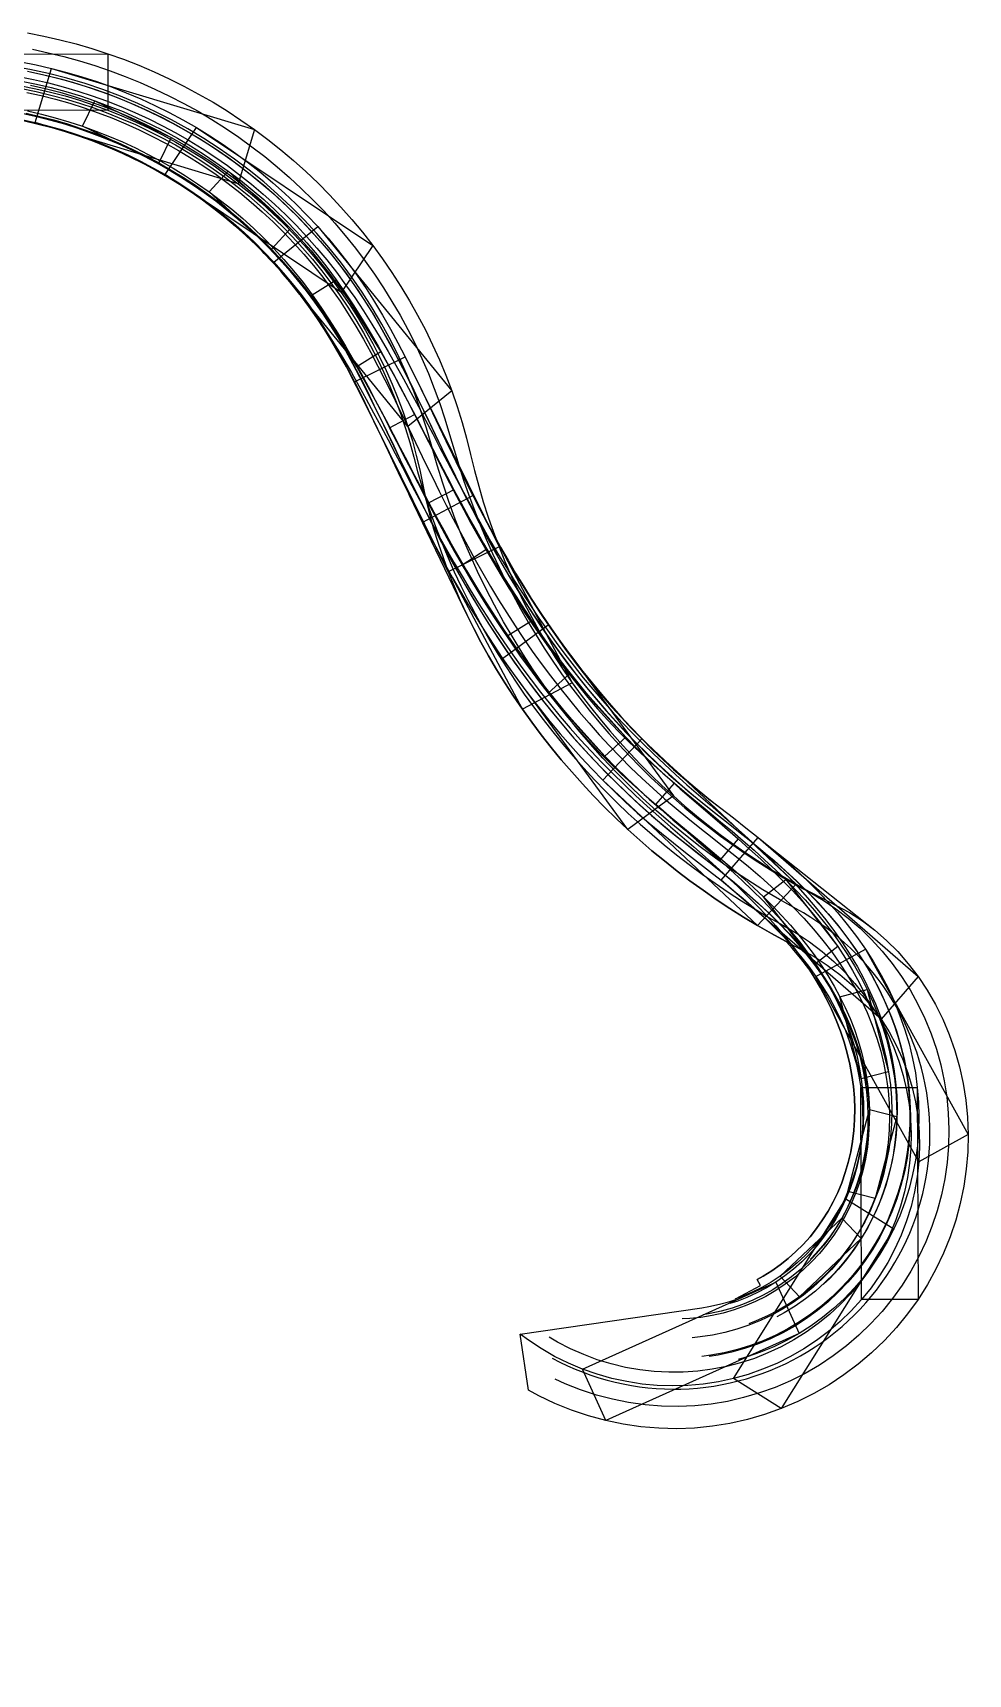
# Model space of a CAD drawing. Extents: x -16 to 1510, y -28 to 1191.
# Drawn here: x 1377.7 to 1510.1, y 263.9 to 496.2 of the extents above; entities that cross this region are included whole.
import ezdxf

# ---------------------------------------------------------------- set-up
doc = ezdxf.new("R2010")
doc.units = 0
doc.header["$MEASUREMENT"] = 0
for name, color, linetype in [('C-TURN-ENVL', 4, 'Continuous'), ('C-TURN-TRCK-BODY', 1, 'Continuous'), ('C-TURN-TRCK-CRNR', 6, 'Continuous'), ('C-TURN-TRCK-FRNT-LEFT', 1, 'Continuous'), ('C-TURN-TRCK-FRNT-RGHT', 1, 'Continuous'), ('C-TURN-TRCK-HTCH', 3, 'Continuous'), ('C-TURN-TRCK-REAR-LEFT', 2, 'Continuous'), ('C-TURN-TRCK-REAR-RGHT', 2, 'Continuous'), ('C-TURN-TRL1-BODY', 1, 'Continuous'), ('C-TURN-TRL1-CRNR', 6, 'Continuous'), ('C-TURN-TRL1-FRNT-LEFT', 1, 'Continuous'), ('C-TURN-TRL1-FRNT-RGHT', 1, 'Continuous'), ('C-TURN-TRL1-REAR-LEFT', 2, 'Continuous'), ('C-TURN-TRL1-REAR-RGHT', 2, 'Continuous'), ('CENTERLINE', 2, 'Continuous')]:
    doc.layers.add(name, color=color, linetype=linetype)

msp = doc.modelspace()

# ---------------------------------------------------------------- linework, layer by layer
at = {"layer": 'C-TURN-ENVL'}
msp.add_lwpolyline([(1376.98, 496.17), (1379.29, 495.72), (1381.57, 495.19), (1383.85, 494.61), (1386.1, 493.95), (1388.33, 493.22), (1390.54, 492.43), (1392.73, 491.58), (1394.89, 490.66), (1397.02, 489.67), (1399.12, 488.62), (1401.19, 487.51), (1403.23, 486.34), (1405.23, 485.11), (1407.19, 483.82), (1409.12, 482.47), (1411, 481.06), (1412.84, 479.6), (1414.63, 478.09), (1416.38, 476.52), (1418.09, 474.9), (1419.74, 473.23), (1421.34, 471.51), (1422.89, 469.75), (1424.39, 467.94), (1425.84, 466.08), (1427.22, 464.19), (1428.55, 462.25), (1429.83, 460.27), (1431.04, 458.26), (1432.19, 456.21), (1433.28, 454.13), (1434.31, 452.02), (1435.28, 449.87), (1436.18, 447.7), (1437.01, 445.51), (1437.78, 443.29), (1438.49, 441.04), (1439.12, 438.78), (1439.69, 436.5), (1440.24, 434.23), (1440.84, 431.99), (1441.48, 429.79), (1442.18, 427.63), (1442.92, 425.5), (1443.27, 424.58), (1443.93, 423.39), (1444.98, 421.54), (1446.06, 419.7), (1447.16, 417.89), (1448.28, 416.1), (1449.43, 414.33), (1450.6, 412.57), (1451.8, 410.85), (1453.03, 409.14), (1454.28, 407.46), (1455.56, 405.8), (1456.87, 404.17), (1458.21, 402.56), (1459.57, 400.98), (1460.97, 399.42), (1462.38, 397.89), (1463.83, 396.4), (1465.31, 394.93), (1466.81, 393.49), (1468.34, 392.08), (1469.89, 390.7), (1471.47, 389.35), (1473.1, 388.01), (1474.3, 387.05), (1475.11, 386.42), (1476.87, 385.05), (1478.63, 383.67), (1480.38, 382.28), (1481.87, 381.06), (1496.9, 369.17), (1498.56, 367.71), (1500.15, 366.13), (1501.63, 364.42), (1503.02, 362.6), (1504.3, 360.68), (1505.47, 358.66), (1506.51, 356.56), (1507.43, 354.38), (1508.23, 352.14), (1508.88, 349.84), (1509.4, 347.49), (1509.78, 345.1), (1510.01, 342.68), (1510.1, 340.25), (1510.05, 337.8), (1509.84, 335.35), (1509.49, 332.92), (1508.99, 330.5), (1508.34, 328.11), (1507.55, 325.76), (1506.62, 323.45), (1505.55, 321.21), (1504.34, 319.02), (1503.01, 316.91), (1501.54, 314.88), (1499.96, 312.94), (1498.26, 311.1), (1496.44, 309.36), (1494.53, 307.74), (1492.52, 306.23), (1490.42, 304.84), (1488.24, 303.58), (1485.98, 302.45), (1483.66, 301.47), (1481.28, 300.62), (1478.86, 299.92), (1476.39, 299.37), (1473.9, 298.96), (1471.38, 298.71), (1468.85, 298.61), (1466.32, 298.67), (1463.8, 298.88), (1461.29, 299.24), (1458.81, 299.75), (1456.37, 300.41), (1453.97, 301.22), (1451.62, 302.17), (1449.33, 303.27), (1447.86, 304.06), (1446.71, 311.98), (1472.43, 315.73), (1473.42, 315.9), (1474.91, 316.22), (1476.38, 316.63), (1477.21, 316.92), (1477.17, 316.99), (1480.71, 318.86), (1480.24, 319.74), (1481.08, 320.2), (1482.31, 320.96), (1483.5, 321.8), (1484.64, 322.7), (1485.73, 323.67), (1486.76, 324.7), (1487.74, 325.79), (1488.65, 326.94), (1489.5, 328.15), (1490.28, 329.4), (1491, 330.7), (1491.64, 332.05), (1492.22, 333.43), (1492.71, 334.85), (1493.13, 336.3), (1493.48, 337.78), (1493.74, 339.28), (1493.93, 340.8), (1494.03, 342.34), (1494.06, 343.9), (1494.01, 345.46), (1493.88, 347.03), (1493.66, 348.61), (1493.37, 350.19), (1493, 351.76), (1492.56, 353.33), (1492.03, 354.89), (1491.43, 356.44), (1490.76, 357.98), (1490.01, 359.51), (1489.2, 361.03), (1488.31, 362.53), (1487.69, 363.49), (1487.55, 363.69), (1486.41, 365.17), (1485.2, 366.63), (1484.39, 367.54), (1484.27, 367.6), (1482.26, 368.7), (1480.27, 369.85), (1478.31, 371.03), (1476.37, 372.25), (1474.46, 373.52), (1472.58, 374.82), (1470.73, 376.16), (1468.9, 377.54), (1467.11, 378.96), (1465.35, 380.42), (1463.62, 381.91), (1461.93, 383.43), (1460.27, 384.99), (1458.64, 386.59), (1457.05, 388.21), (1455.5, 389.87), (1453.99, 391.56), (1452.51, 393.28), (1451.08, 395.03), (1449.68, 396.8), (1448.33, 398.6), (1447.02, 400.43), (1445.75, 402.28), (1444.53, 404.16), (1443.36, 406.06), (1442.23, 407.98), (1441.15, 409.92), (1440.12, 411.88), (1439.15, 413.85), (1431.04, 430.71), (1430.94, 430.91), (1429.97, 432.91), (1429.01, 434.91), (1428.05, 436.91), (1427.1, 438.9), (1426.82, 439.48), (1425.98, 441.23), (1425.02, 443.18), (1424.06, 445.11), (1423.08, 447.01), (1422.1, 448.88), (1421.09, 450.7), (1420.06, 452.47), (1419.01, 454.17), (1417.93, 455.83), (1416.79, 457.46), (1415.63, 459.02), (1415.53, 459.15), (1414.45, 460.51), (1414.11, 460.92), (1413.18, 462.03), (1412.83, 462.43), (1411.86, 463.51), (1411.52, 463.87), (1410.49, 464.96), (1410.18, 465.28), (1409.08, 466.37), (1408.79, 466.64), (1407.63, 467.73), (1407.37, 467.96), (1406.14, 469.05), (1405.91, 469.24), (1404.6, 470.33), (1404.42, 470.47), (1403.03, 471.56), (1402.9, 471.66), (1401.42, 472.74), (1401.35, 472.79), (1399.78, 473.88), (1399.77, 473.88), (1398.11, 474.96), (1396.42, 475.99), (1394.69, 476.96), (1392.94, 477.89), (1391.16, 478.76), (1389.35, 479.58), (1387.53, 480.34), (1385.67, 481.05), (1383.8, 481.71), (1381.91, 482.31), (1380.01, 482.85), (1378.08, 483.34), (1376.15, 483.77)], dxfattribs=at)
at = {"layer": 'C-TURN-TRCK-BODY'}
for points in [[(1388.33, 493.22), (1388.35, 485.22), (1358.35, 485.15), (1358.33, 493.15)], [(1409.12, 482.47), (1406.81, 474.81), (1378.08, 483.46), (1380.39, 491.12)], [(1425.84, 466.08), (1421.39, 459.43), (1396.45, 476.1), (1400.9, 482.76)], [(1437.01, 445.51), (1430.81, 440.45), (1411.85, 463.7), (1418.05, 468.76)], [(1443.71, 423.41), (1436.53, 419.87), (1423.25, 446.77), (1430.42, 450.31)], [(1454.08, 404.19), (1447.02, 400.43), (1432.93, 426.92), (1440, 430.68)], [(1468.38, 388.16), (1461.93, 383.43), (1444.21, 407.64), (1450.67, 412.37)], [(1485.75, 375.67), (1480.27, 369.85), (1458.41, 390.4), (1463.9, 396.23)], [(1503.02, 362.6), (1497.77, 356.56), (1475.13, 376.24), (1480.38, 382.28)], [(1510.1, 340.25), (1503.11, 336.37), (1488.56, 362.6), (1495.55, 366.48)], [(1503.01, 316.91), (1495.01, 316.88), (1494.9, 346.88), (1502.9, 346.91)], [(1483.66, 301.47), (1476.88, 305.71), (1492.8, 331.14), (1499.58, 326.89)], [(1458.81, 299.75), (1455.53, 307.04), (1482.88, 319.36), (1486.17, 312.07)]]:
    msp.add_lwpolyline(points, close=True, dxfattribs=at)
at = {"layer": 'C-TURN-TRCK-CRNR', "flags": 128}
for points in [[(1376.98, 496.17), (1379.29, 495.72), (1381.57, 495.19), (1383.85, 494.61), (1386.1, 493.95), (1388.33, 493.22), (1390.54, 492.43), (1392.73, 491.58), (1394.89, 490.66), (1397.02, 489.67), (1399.12, 488.62), (1401.19, 487.51), (1403.23, 486.34), (1405.23, 485.11), (1407.19, 483.82), (1409.12, 482.47), (1411, 481.06), (1412.84, 479.6), (1414.63, 478.09), (1416.38, 476.52), (1418.09, 474.9), (1419.74, 473.23), (1421.34, 471.51), (1422.89, 469.75), (1424.39, 467.94), (1425.84, 466.08), (1427.22, 464.19), (1428.55, 462.25), (1429.83, 460.27), (1431.04, 458.26), (1432.19, 456.21), (1433.28, 454.13), (1434.31, 452.02), (1435.28, 449.87), (1436.18, 447.7), (1437.01, 445.51), (1437.78, 443.29), (1438.49, 441.04), (1439.12, 438.78), (1439.69, 436.5), (1440.24, 434.23), (1440.84, 431.99), (1441.48, 429.79), (1442.18, 427.63), (1442.92, 425.5), (1443.71, 423.41), (1444.54, 421.35), (1445.43, 419.32), (1446.36, 417.32), (1447.33, 415.35), (1448.35, 413.41), (1449.41, 411.5), (1450.52, 409.63), (1451.67, 407.78), (1452.85, 405.97), (1454.08, 404.19), (1455.35, 402.44), (1456.66, 400.72), (1458, 399.03), (1459.38, 397.38), (1460.8, 395.76), (1462.25, 394.17), (1463.73, 392.61), (1465.25, 391.09), (1466.8, 389.61), (1468.38, 388.16), (1470, 386.74), (1471.64, 385.36), (1473.31, 384.02), (1475.01, 382.71), (1476.74, 381.45), (1478.49, 380.21), (1480.27, 379.02), (1482.07, 377.87), (1483.9, 376.75), (1485.75, 375.67), (1487.62, 374.64), (1489.52, 373.64), (1491.43, 372.68), (1493.32, 371.66), (1495.15, 370.49), (1496.9, 369.17), (1498.56, 367.71), (1500.15, 366.13), (1501.63, 364.42), (1503.02, 362.6), (1504.3, 360.68), (1505.47, 358.66), (1506.51, 356.56), (1507.43, 354.38), (1508.23, 352.14), (1508.88, 349.84), (1509.4, 347.49), (1509.78, 345.1), (1510.01, 342.68), (1510.1, 340.25), (1510.05, 337.8), (1509.84, 335.35), (1509.49, 332.92), (1508.99, 330.5), (1508.34, 328.11), (1507.55, 325.76), (1506.62, 323.45), (1505.55, 321.21), (1504.34, 319.02), (1503.01, 316.91), (1501.54, 314.88), (1499.96, 312.94), (1498.26, 311.1), (1496.44, 309.36), (1494.53, 307.74), (1492.52, 306.23), (1490.42, 304.84), (1488.24, 303.58), (1485.98, 302.45), (1483.66, 301.47), (1481.28, 300.62), (1478.86, 299.92), (1476.39, 299.37), (1473.9, 298.96), (1471.38, 298.71), (1468.85, 298.61), (1466.32, 298.67), (1463.8, 298.88), (1461.29, 299.24), (1458.81, 299.75), (1456.37, 300.41), (1453.97, 301.22), (1451.62, 302.17), (1449.33, 303.27), (1447.86, 304.06)], [(1376.04, 492.05), (1378.22, 491.62), (1380.39, 491.12), (1382.54, 490.56), (1384.68, 489.94), (1386.79, 489.26), (1388.88, 488.51), (1390.95, 487.7), (1393, 486.83), (1395.02, 485.9), (1397.01, 484.91), (1398.97, 483.86), (1400.9, 482.76), (1402.79, 481.59), (1404.65, 480.37), (1406.47, 479.1), (1408.25, 477.77), (1410, 476.39), (1411.7, 474.96), (1413.35, 473.48), (1414.97, 471.95), (1416.53, 470.38), (1418.05, 468.76), (1419.52, 467.09), (1420.94, 465.38), (1422.31, 463.63), (1423.63, 461.84), (1424.89, 460), (1426.09, 458.11), (1427.24, 456.19), (1428.34, 454.25), (1429.4, 452.28), (1430.42, 450.31), (1431.42, 448.32), (1432.4, 446.34), (1433.36, 444.35), (1434.31, 442.37), (1435.25, 440.4), (1436.19, 438.43), (1437.13, 436.48), (1438.08, 434.53), (1439.03, 432.6), (1440, 430.68), (1440.97, 428.77), (1441.97, 426.88), (1442.98, 425), (1444.01, 423.14), (1445.06, 421.3), (1446.13, 419.47), (1447.23, 417.67), (1448.35, 415.88), (1449.49, 414.11), (1450.67, 412.37), (1451.87, 410.64), (1453.09, 408.94), (1454.34, 407.26), (1455.62, 405.61), (1456.93, 403.98), (1458.27, 402.38), (1459.63, 400.8), (1461.03, 399.25), (1462.45, 397.72), (1463.9, 396.23), (1465.37, 394.76), (1466.87, 393.32), (1468.4, 391.91), (1469.99, 390.53), (1471.65, 389.15), (1473.37, 387.78), (1475.11, 386.42), (1476.87, 385.05), (1478.63, 383.67), (1480.38, 382.28), (1482.11, 380.86), (1483.81, 379.42), (1485.47, 377.94), (1487.09, 376.43), (1488.66, 374.88), (1490.17, 373.29), (1491.62, 371.65), (1493, 369.97), (1494.32, 368.25), (1495.55, 366.48), (1496.71, 364.67), (1497.78, 362.82), (1498.77, 360.94), (1499.66, 359.01), (1500.45, 357.05), (1501.15, 355.07), (1501.75, 353.06), (1502.24, 351.02), (1502.63, 348.97), (1502.9, 346.91), (1503.07, 344.84), (1503.13, 342.78), (1503.08, 340.71), (1502.91, 338.66), (1502.63, 336.62), (1502.24, 334.61), (1501.74, 332.62), (1501.13, 330.67), (1500.41, 328.76), (1499.58, 326.89), (1498.65, 325.08), (1497.62, 323.33), (1496.49, 321.64), (1495.27, 320.02), (1493.95, 318.48), (1492.55, 317.01), (1491.06, 315.64), (1489.5, 314.35), (1487.87, 313.16), (1486.17, 312.07), (1484.41, 311.08), (1482.59, 310.2), (1480.73, 309.43), (1478.82, 308.77), (1477.55, 308.39)], [(1376.08, 488.68), (1378.17, 488.26), (1380.24, 487.77), (1382.29, 487.23), (1384.33, 486.62), (1386.35, 485.95), (1388.35, 485.22), (1390.33, 484.44), (1392.28, 483.59), (1394.2, 482.69), (1396.1, 481.72), (1397.97, 480.71), (1399.81, 479.63), (1401.61, 478.51), (1403.38, 477.33), (1405.11, 476.09), (1406.81, 474.81), (1408.47, 473.48), (1410.08, 472.09), (1411.66, 470.66), (1413.19, 469.19), (1414.67, 467.66), (1416.11, 466.1), (1417.51, 464.49), (1418.85, 462.84), (1420.15, 461.16), (1421.39, 459.43), (1422.58, 457.67), (1423.72, 455.87), (1424.81, 454.04), (1425.84, 452.18), (1426.81, 450.29), (1427.73, 448.37), (1428.59, 446.43), (1429.39, 444.46), (1430.13, 442.46), (1430.81, 440.45), (1431.44, 438.42), (1432, 436.36), (1432.5, 434.3), (1432.94, 432.22), (1433.37, 430.13), (1433.87, 428.06), (1434.44, 425.99), (1435.08, 423.94), (1435.78, 421.9), (1436.53, 419.87), (1437.35, 417.85), (1438.22, 415.84), (1439.15, 413.85), (1440.12, 411.88), (1441.15, 409.92), (1442.23, 407.98), (1443.36, 406.06), (1444.53, 404.16), (1445.75, 402.28), (1447.02, 400.43), (1448.33, 398.6), (1449.68, 396.8), (1451.08, 395.03), (1452.51, 393.28), (1453.99, 391.56), (1455.5, 389.87), (1457.05, 388.21), (1458.64, 386.59), (1460.27, 384.99), (1461.93, 383.43), (1463.62, 381.91), (1465.35, 380.42), (1467.11, 378.96), (1468.9, 377.54), (1470.73, 376.16), (1472.58, 374.82), (1474.46, 373.52), (1476.37, 372.25), (1478.31, 371.03), (1480.27, 369.85), (1482.26, 368.7), (1484.27, 367.6), (1486.3, 366.54), (1488.29, 365.44), (1490.17, 364.23), (1491.93, 362.9), (1493.58, 361.46), (1495.1, 359.92), (1496.5, 358.28), (1497.77, 356.56), (1498.92, 354.76), (1499.93, 352.89), (1500.81, 350.95), (1501.56, 348.96), (1502.16, 346.92), (1502.63, 344.85), (1502.96, 342.75), (1503.15, 340.63), (1503.2, 338.5), (1503.11, 336.37), (1502.88, 334.24), (1502.52, 332.14), (1502.02, 330.06), (1501.38, 328.01), (1500.62, 326.01), (1499.74, 324.05), (1498.73, 322.15), (1497.6, 320.32), (1496.36, 318.56), (1495.01, 316.88), (1493.55, 315.29), (1492, 313.79), (1490.36, 312.39), (1488.63, 311.09), (1486.83, 309.9), (1484.95, 308.82), (1483.01, 307.86), (1481.01, 307.02), (1478.97, 306.3), (1476.88, 305.71), (1474.76, 305.25), (1472.61, 304.92), (1470.45, 304.73), (1468.28, 304.66), (1466.11, 304.73), (1463.95, 304.93), (1461.8, 305.27), (1459.67, 305.73), (1457.58, 306.32), (1455.53, 307.04), (1453.52, 307.89), (1451.57, 308.85), (1449.68, 309.94), (1447.86, 311.13), (1446.71, 311.98)], [(1376.14, 483.89), (1378.08, 483.46), (1380.01, 482.98), (1381.92, 482.43), (1383.81, 481.83), (1385.69, 481.18), (1387.54, 480.46), (1389.37, 479.7), (1391.18, 478.88), (1392.97, 478.01), (1394.72, 477.08), (1396.45, 476.1), (1398.15, 475.08), (1399.82, 474), (1401.45, 472.87), (1403.05, 471.7), (1404.61, 470.48), (1406.14, 469.21), (1407.63, 467.89), (1409.08, 466.54), (1410.49, 465.14), (1411.85, 463.7), (1413.18, 462.22), (1414.45, 460.7), (1415.69, 459.14), (1416.87, 457.55), (1418.01, 455.9), (1419.12, 454.18), (1420.2, 452.4), (1421.24, 450.56), (1422.26, 448.68), (1423.25, 446.77), (1424.23, 444.83), (1425.19, 442.87), (1426.15, 440.89), (1427.1, 438.9), (1428.05, 436.91), (1429.01, 434.91), (1429.97, 432.91), (1430.94, 430.91), (1431.93, 428.91), (1432.93, 426.92), (1433.95, 424.93), (1434.99, 422.96), (1436.05, 420.99), (1437.14, 419.04), (1438.25, 417.1), (1439.38, 415.17), (1440.55, 413.26), (1441.74, 411.37), (1442.96, 409.5), (1444.21, 407.64), (1445.49, 405.81), (1446.8, 404), (1448.15, 402.21), (1449.52, 400.44), (1450.92, 398.7), (1452.36, 396.98), (1453.83, 395.3), (1455.32, 393.63), (1456.85, 392), (1458.41, 390.4), (1460.01, 388.82), (1461.63, 387.28), (1463.28, 385.77), (1464.96, 384.3), (1466.68, 382.89), (1468.4, 381.51), (1470.12, 380.16), (1471.82, 378.84), (1473.49, 377.54), (1475.13, 376.24), (1476.72, 374.94), (1478.27, 373.64), (1479.77, 372.33), (1481.21, 371), (1482.59, 369.66), (1483.92, 368.3), (1485.18, 366.91), (1486.37, 365.5), (1487.5, 364.06), (1488.56, 362.6), (1489.54, 361.12), (1490.46, 359.61), (1491.29, 358.08), (1492.05, 356.52), (1492.73, 354.95), (1493.33, 353.36), (1493.85, 351.76), (1494.29, 350.14), (1494.64, 348.51), (1494.9, 346.88), (1495.08, 345.25), (1495.17, 343.62), (1495.18, 342), (1495.1, 340.38), (1494.93, 338.78), (1494.67, 337.2), (1494.33, 335.64), (1493.91, 334.11), (1493.4, 332.6), (1492.8, 331.14), (1492.13, 329.71), (1491.38, 328.33), (1490.55, 327), (1489.65, 325.72), (1488.68, 324.49), (1487.64, 323.33), (1486.54, 322.23), (1485.37, 321.2), (1484.15, 320.25), (1482.88, 319.36), (1481.56, 318.56), (1480.2, 317.83), (1478.79, 317.19), (1477.36, 316.63), (1476.39, 316.31)]]:
    msp.add_lwpolyline(points, dxfattribs=at)
at = {"layer": 'C-TURN-TRCK-FRNT-LEFT', "flags": 128}
msp.add_lwpolyline([(1377.68, 493.84), (1379.91, 493.36), (1382.13, 492.82), (1384.33, 492.21), (1386.52, 491.54), (1388.68, 490.8), (1390.82, 490), (1392.93, 489.14), (1395.02, 488.21), (1397.08, 487.22), (1399.11, 486.17), (1401.11, 485.06), (1403.07, 483.89), (1405, 482.67), (1406.89, 481.38), (1408.74, 480.04), (1410.55, 478.65), (1412.32, 477.2), (1414.04, 475.7), (1415.72, 474.15), (1417.35, 472.55), (1418.94, 470.91), (1420.47, 469.21), (1421.95, 467.47), (1423.39, 465.69), (1424.76, 463.87), (1426.08, 462), (1427.35, 460.1), (1428.56, 458.16), (1429.71, 456.19), (1430.8, 454.18), (1431.83, 452.14), (1432.8, 450.07), (1433.71, 447.97), (1434.55, 445.85), (1435.34, 443.7), (1436.05, 441.53), (1436.71, 439.34), (1437.34, 437.15), (1438, 434.98), (1438.7, 432.84), (1439.44, 430.72), (1440.22, 428.62), (1441.04, 426.55), (1441.89, 424.51), (1442.79, 422.48), (1443.72, 420.49), (1444.69, 418.52), (1445.7, 416.57), (1446.75, 414.65), (1447.84, 412.76), (1448.96, 410.9), (1450.12, 409.06), (1451.32, 407.25), (1452.56, 405.47), (1453.83, 403.72), (1455.13, 401.99), (1456.47, 400.3), (1457.85, 398.64), (1459.26, 397), (1460.7, 395.4), (1462.17, 393.84), (1463.68, 392.3), (1465.21, 390.79), (1466.78, 389.32), (1468.38, 387.89), (1470.01, 386.49), (1471.66, 385.12), (1473.34, 383.79), (1475.05, 382.49), (1476.79, 381.24), (1478.55, 380.02), (1480.34, 378.83), (1482.15, 377.69), (1483.98, 376.58), (1485.84, 375.51), (1487.72, 374.48), (1489.58, 373.4), (1491.39, 372.2), (1493.14, 370.87), (1494.81, 369.43), (1496.41, 367.87), (1497.93, 366.22), (1499.35, 364.47), (1500.67, 362.63), (1501.89, 360.71), (1502.99, 358.71), (1503.99, 356.65), (1504.86, 354.52), (1505.61, 352.34), (1506.23, 350.12), (1506.71, 347.86), (1507.07, 345.57), (1507.29, 343.26), (1507.37, 340.94), (1507.32, 338.61), (1507.12, 336.3), (1506.79, 333.99), (1506.32, 331.71), (1505.72, 329.45), (1504.98, 327.24), (1504.11, 325.07), (1503.12, 322.96), (1501.99, 320.91), (1500.75, 318.93), (1499.39, 317.03), (1497.91, 315.21), (1496.33, 313.48), (1494.65, 311.86), (1492.87, 310.33), (1491, 308.92), (1489.05, 307.62), (1487.03, 306.44), (1484.94, 305.39), (1482.78, 304.46), (1480.58, 303.67), (1478.33, 303.01), (1476.04, 302.48), (1473.73, 302.1), (1471.4, 301.86), (1469.05, 301.76), (1466.71, 301.8), (1464.37, 301.98), (1462.05, 302.3), (1459.75, 302.77), (1457.48, 303.37), (1455.26, 304.11), (1453.08, 304.98), (1451.67, 305.63)], dxfattribs=at)
at = {"layer": 'C-TURN-TRCK-FRNT-RGHT', "flags": 128}
msp.add_lwpolyline([(1376.15, 488.29), (1378.22, 487.86), (1380.28, 487.37), (1382.32, 486.82), (1384.35, 486.21), (1386.36, 485.54), (1388.34, 484.81), (1390.3, 484.02), (1392.24, 483.18), (1394.16, 482.27), (1396.04, 481.31), (1397.9, 480.3), (1399.72, 479.22), (1401.51, 478.1), (1403.27, 476.92), (1404.99, 475.69), (1406.67, 474.41), (1408.32, 473.08), (1409.92, 471.7), (1411.48, 470.28), (1413, 468.8), (1414.48, 467.29), (1415.91, 465.73), (1417.29, 464.13), (1418.62, 462.49), (1419.9, 460.81), (1421.14, 459.09), (1422.32, 457.33), (1423.45, 455.54), (1424.52, 453.72), (1425.54, 451.87), (1426.51, 449.99), (1427.42, 448.08), (1428.27, 446.14), (1429.06, 444.18), (1429.79, 442.2), (1430.47, 440.19), (1431.08, 438.17), (1431.64, 436.13), (1432.18, 434.08), (1432.78, 432.03), (1433.42, 429.99), (1434.12, 427.95), (1434.87, 425.92), (1435.66, 423.9), (1436.5, 421.88), (1437.38, 419.88), (1438.31, 417.89), (1439.29, 415.91), (1440.31, 413.95), (1441.37, 412.01), (1442.47, 410.09), (1443.61, 408.18), (1444.8, 406.3), (1446.02, 404.43), (1447.29, 402.59), (1448.59, 400.78), (1449.94, 398.99), (1451.32, 397.23), (1452.74, 395.49), (1454.19, 393.78), (1455.69, 392.1), (1457.21, 390.45), (1458.78, 388.84), (1460.37, 387.25), (1462, 385.7), (1463.66, 384.18), (1465.36, 382.69), (1467.08, 381.24), (1468.84, 379.83), (1470.62, 378.45), (1472.44, 377.11), (1474.28, 375.81), (1476.15, 374.54), (1478.04, 373.31), (1479.96, 372.13), (1481.91, 370.98), (1483.87, 369.88), (1485.81, 368.74), (1487.66, 367.5), (1489.42, 366.16), (1491.07, 364.73), (1492.63, 363.22), (1494.07, 361.62), (1495.41, 359.94), (1496.63, 358.19), (1497.74, 356.38), (1498.72, 354.5), (1499.58, 352.58), (1500.31, 350.61), (1500.92, 348.6), (1501.39, 346.56), (1501.74, 344.5), (1501.96, 342.43), (1502.04, 340.35), (1502, 338.27), (1501.82, 336.2), (1501.52, 334.15), (1501.09, 332.12), (1500.54, 330.13), (1499.86, 328.17), (1499.06, 326.26), (1498.15, 324.41), (1497.13, 322.61), (1495.99, 320.89), (1494.76, 319.24), (1493.42, 317.66), (1491.99, 316.17), (1490.47, 314.78), (1488.87, 313.48), (1487.19, 312.28), (1485.45, 311.18), (1483.63, 310.2), (1481.77, 309.33), (1479.85, 308.57), (1477.89, 307.94), (1475.9, 307.42), (1473.87, 307.03), (1471.83, 306.76), (1469.78, 306.61), (1467.72, 306.6), (1465.66, 306.7), (1463.62, 306.94), (1461.59, 307.29), (1459.59, 307.77), (1457.62, 308.38), (1455.69, 309.1), (1453.81, 309.93), (1451.98, 310.88), (1450.81, 311.57)], dxfattribs=at)
at = {"layer": 'C-TURN-TRCK-HTCH', "flags": 128}
msp.add_lwpolyline([(1376.86, 487.74), (1378.92, 487.28), (1380.96, 486.77), (1382.98, 486.2), (1384.98, 485.56), (1386.97, 484.87), (1388.93, 484.12), (1390.87, 483.31), (1392.79, 482.44), (1394.67, 481.52), (1396.53, 480.54), (1398.37, 479.51), (1400.16, 478.43), (1401.93, 477.29), (1403.66, 476.1), (1405.36, 474.85), (1407.01, 473.56), (1408.63, 472.22), (1410.21, 470.83), (1411.74, 469.4), (1413.24, 467.92), (1414.68, 466.4), (1416.09, 464.83), (1417.44, 463.22), (1418.75, 461.58), (1420, 459.89), (1421.21, 458.17), (1422.36, 456.42), (1423.46, 454.63), (1424.52, 452.8), (1425.56, 450.92), (1426.57, 449.01), (1427.56, 447.08), (1428.53, 445.12), (1429.49, 443.16), (1430.45, 441.18), (1431.4, 439.2), (1432.35, 437.21), (1433.31, 435.23), (1434.27, 433.26), (1435.24, 431.28), (1436.23, 429.32), (1437.23, 427.37), (1438.25, 425.43), (1439.28, 423.5), (1440.34, 421.59), (1441.42, 419.69), (1442.52, 417.8), (1443.65, 415.94), (1444.8, 414.09), (1445.98, 412.26), (1447.19, 410.45), (1448.42, 408.67), (1449.69, 406.9), (1450.98, 405.16), (1452.3, 403.45), (1453.66, 401.75), (1455.04, 400.09), (1456.45, 398.45), (1457.89, 396.83), (1459.36, 395.25), (1460.86, 393.69), (1462.38, 392.16), (1463.94, 390.67), (1465.53, 389.2), (1467.14, 387.77), (1468.78, 386.37), (1470.45, 385), (1472.14, 383.64), (1473.86, 382.29), (1475.59, 380.92), (1477.31, 379.55), (1479, 378.16), (1480.66, 376.75), (1482.28, 375.32), (1483.85, 373.87), (1485.37, 372.38), (1486.83, 370.86), (1488.22, 369.31), (1489.54, 367.72), (1490.79, 366.1), (1491.95, 364.45), (1493.04, 362.76), (1494.05, 361.04), (1494.97, 359.3), (1495.79, 357.52), (1496.53, 355.72), (1497.17, 353.9), (1497.72, 352.06), (1498.17, 350.21), (1498.52, 348.35), (1498.77, 346.49), (1498.93, 344.62), (1498.98, 342.75), (1498.92, 340.9), (1498.77, 339.06), (1498.52, 337.23), (1498.16, 335.43), (1497.71, 333.66), (1497.16, 331.92), (1496.51, 330.23), (1495.77, 328.57), (1494.94, 326.97), (1494.02, 325.42), (1493.01, 323.93), (1491.92, 322.5), (1490.75, 321.15), (1489.5, 319.86), (1488.18, 318.66), (1486.8, 317.53), (1485.35, 316.49), (1483.85, 315.54), (1482.3, 314.68), (1480.7, 313.92), (1479.05, 313.25), (1477.38, 312.68), (1475.67, 312.22), (1473.94, 311.86), (1472.19, 311.6), (1471.03, 311.49)], dxfattribs=at)
at = {"layer": 'C-TURN-TRCK-REAR-LEFT', "flags": 128}
msp.add_lwpolyline([(1377.57, 490.62), (1379.7, 490.15), (1381.83, 489.61), (1383.93, 489.01), (1386.02, 488.35), (1388.09, 487.62), (1390.13, 486.84), (1392.15, 485.99), (1394.15, 485.09), (1396.11, 484.13), (1398.05, 483.1), (1399.95, 482.03), (1401.83, 480.89), (1403.67, 479.7), (1405.47, 478.46), (1407.23, 477.16), (1408.96, 475.81), (1410.64, 474.41), (1412.28, 472.96), (1413.88, 471.47), (1415.43, 469.92), (1416.94, 468.33), (1418.4, 466.7), (1419.81, 465.02), (1421.16, 463.31), (1422.47, 461.55), (1423.73, 459.75), (1424.92, 457.92), (1426.08, 456.05), (1427.18, 454.14), (1428.26, 452.2), (1429.29, 450.24), (1430.31, 448.26), (1431.3, 446.28), (1432.27, 444.29), (1433.24, 442.3), (1434.19, 440.32), (1435.14, 438.34), (1436.1, 436.36), (1437.06, 434.4), (1438.02, 432.45), (1439, 430.51), (1439.99, 428.59), (1440.99, 426.67), (1442.01, 424.78), (1443.05, 422.9), (1444.11, 421.04), (1445.2, 419.19), (1446.31, 417.37), (1447.44, 415.56), (1448.59, 413.78), (1449.78, 412.01), (1450.99, 410.27), (1452.22, 408.55), (1453.49, 406.85), (1454.78, 405.18), (1456.1, 403.53), (1457.45, 401.91), (1458.82, 400.32), (1460.23, 398.75), (1461.66, 397.21), (1463.12, 395.69), (1464.61, 394.21), (1466.12, 392.76), (1467.67, 391.33), (1469.24, 389.94), (1470.83, 388.58), (1472.47, 387.23), (1474.16, 385.88), (1475.88, 384.52), (1477.61, 383.14), (1479.34, 381.75), (1481.05, 380.34), (1482.74, 378.9), (1484.39, 377.43), (1486, 375.93), (1487.56, 374.39), (1489.07, 372.81), (1490.51, 371.19), (1491.88, 369.54), (1493.19, 367.84), (1494.41, 366.1), (1495.56, 364.32), (1496.62, 362.5), (1497.59, 360.65), (1498.47, 358.76), (1499.26, 356.84), (1499.95, 354.9), (1500.54, 352.93), (1501.03, 350.95), (1501.41, 348.95), (1501.69, 346.94), (1501.86, 344.92), (1501.92, 342.91), (1501.87, 340.9), (1501.71, 338.9), (1501.45, 336.92), (1501.07, 334.97), (1500.59, 333.04), (1500, 331.15), (1499.3, 329.29), (1498.51, 327.49), (1497.61, 325.73), (1496.61, 324.03), (1495.52, 322.4), (1494.34, 320.83), (1493.07, 319.34), (1491.71, 317.92), (1490.28, 316.59), (1488.77, 315.35), (1487.2, 314.2), (1485.56, 313.14), (1483.86, 312.19), (1482.11, 311.34), (1480.31, 310.59), (1478.47, 309.95), (1476.6, 309.43), (1474.71, 309.02), (1473.44, 308.81)], dxfattribs=at)
at = {"layer": 'C-TURN-TRCK-REAR-RGHT', "flags": 128}
msp.add_lwpolyline([(1376.35, 484.75), (1378.32, 484.31), (1380.27, 483.82), (1382.2, 483.27), (1384.12, 482.66), (1386.02, 481.99), (1387.9, 481.27), (1389.75, 480.49), (1391.59, 479.66), (1393.39, 478.78), (1395.17, 477.84), (1396.92, 476.85), (1398.64, 475.81), (1400.33, 474.71), (1401.99, 473.57), (1403.61, 472.38), (1405.19, 471.14), (1406.74, 469.85), (1408.25, 468.52), (1409.71, 467.15), (1411.14, 465.73), (1412.52, 464.27), (1413.86, 462.77), (1415.16, 461.23), (1416.4, 459.65), (1417.6, 458.04), (1418.76, 456.39), (1419.86, 454.71), (1420.92, 452.98), (1421.96, 451.19), (1422.98, 449.35), (1423.97, 447.47), (1424.95, 445.56), (1425.92, 443.62), (1426.88, 441.67), (1427.83, 439.7), (1428.78, 437.72), (1429.74, 435.73), (1430.7, 433.74), (1431.67, 431.76), (1432.65, 429.77), (1433.65, 427.79), (1434.66, 425.82), (1435.69, 423.86), (1436.75, 421.9), (1437.82, 419.96), (1438.92, 418.03), (1440.05, 416.12), (1441.2, 414.22), (1442.38, 412.34), (1443.58, 410.47), (1444.82, 408.63), (1446.08, 406.81), (1447.38, 405.01), (1448.71, 403.23), (1450.06, 401.47), (1451.45, 399.74), (1452.87, 398.03), (1454.31, 396.35), (1455.79, 394.7), (1457.3, 393.08), (1458.84, 391.48), (1460.41, 389.92), (1462.01, 388.39), (1463.64, 386.88), (1465.3, 385.41), (1466.99, 383.98), (1468.7, 382.57), (1470.43, 381.18), (1472.16, 379.81), (1473.87, 378.45), (1475.56, 377.1), (1477.2, 375.74), (1478.81, 374.37), (1480.36, 372.99), (1481.85, 371.6), (1483.29, 370.18), (1484.66, 368.74), (1485.96, 367.28), (1487.19, 365.79), (1488.35, 364.28), (1489.44, 362.74), (1490.44, 361.18), (1491.37, 359.59), (1492.22, 357.98), (1492.98, 356.35), (1493.66, 354.7), (1494.25, 353.03), (1494.75, 351.35), (1495.17, 349.67), (1495.49, 347.97), (1495.72, 346.27), (1495.87, 344.58), (1495.92, 342.89), (1495.88, 341.21), (1495.75, 339.54), (1495.52, 337.89), (1495.21, 336.26), (1494.81, 334.66), (1494.32, 333.09), (1493.75, 331.56), (1493.09, 330.06), (1492.35, 328.62), (1491.53, 327.22), (1490.63, 325.87), (1489.66, 324.58), (1488.61, 323.36), (1487.5, 322.2), (1486.33, 321.11), (1485.09, 320.09), (1483.8, 319.15), (1482.46, 318.28), (1481.08, 317.5), (1479.65, 316.81), (1478.18, 316.2), (1476.68, 315.68), (1475.15, 315.25), (1473.61, 314.91), (1472.58, 314.74)], dxfattribs=at)
at = {"layer": 'C-TURN-TRL1-BODY'}
for points in [[(1397.31, 481.36), (1395.58, 477.75), (1384.76, 482.95), (1386.5, 486.55)], [(1414.22, 468.47), (1411.51, 465.53), (1402.68, 473.66), (1405.39, 476.6)], [(1426.98, 451.01), (1423.58, 448.9), (1417.25, 459.1), (1420.65, 461.21)], [(1437.33, 431.51), (1433.79, 429.65), (1428.22, 440.28), (1431.76, 442.14)], [(1448.33, 412.97), (1444.97, 410.81), (1438.47, 420.89), (1441.83, 423.06)], [(1461.65, 396.48), (1458.68, 393.8), (1450.65, 402.72), (1453.62, 405.4)], [(1477.57, 382.09), (1474.94, 379.07), (1465.89, 386.96), (1468.52, 389.97)], [(1491.64, 366.84), (1488.48, 364.39), (1481.12, 373.87), (1484.28, 376.32)], [(1498.85, 349.14), (1494.98, 348.14), (1491.96, 359.75), (1495.83, 360.76)], [(1496.96, 331.17), (1493.09, 332.18), (1496.12, 343.79), (1499.99, 342.78)], [(1486.25, 317.28), (1483.5, 320.19), (1492.23, 328.43), (1494.98, 325.52)]]:
    msp.add_lwpolyline(points, close=True, dxfattribs=at)
at = {"layer": 'C-TURN-TRL1-CRNR', "flags": 128}
for points in [[(1376.15, 489.33), (1378.25, 488.9), (1380.34, 488.41), (1382.41, 487.85), (1384.46, 487.23), (1386.5, 486.55), (1388.51, 485.81), (1390.5, 485.02), (1392.46, 484.16), (1394.4, 483.25), (1396.31, 482.28), (1398.19, 481.25), (1400.04, 480.17), (1401.86, 479.03), (1403.64, 477.84), (1405.39, 476.6), (1407.1, 475.31), (1408.77, 473.96), (1410.4, 472.57), (1411.98, 471.13), (1413.53, 469.63), (1415.05, 468.06), (1416.52, 466.43), (1417.95, 464.73), (1419.32, 462.99), (1420.65, 461.21), (1421.92, 459.38), (1423.15, 457.53), (1424.33, 455.64), (1425.48, 453.74), (1426.59, 451.83), (1427.66, 449.9), (1428.71, 447.96), (1429.74, 446.02), (1430.76, 444.08), (1431.76, 442.14), (1432.75, 440.2), (1433.74, 438.26), (1434.72, 436.33), (1435.71, 434.4), (1436.7, 432.49), (1437.7, 430.58), (1438.71, 428.68), (1439.74, 426.79), (1440.78, 424.92), (1441.83, 423.06), (1442.91, 421.21), (1444, 419.38), (1445.12, 417.57), (1446.26, 415.77), (1447.42, 413.99), (1448.61, 412.23), (1449.82, 410.49), (1451.06, 408.77), (1452.33, 407.07), (1453.62, 405.4), (1454.94, 403.74), (1456.29, 402.11), (1457.66, 400.51), (1459.08, 398.92), (1460.56, 397.35), (1462.09, 395.81), (1463.66, 394.3), (1465.26, 392.83), (1466.88, 391.39), (1468.52, 389.97), (1470.17, 388.58), (1471.81, 387.22), (1473.45, 385.86), (1475.07, 384.52), (1476.68, 383.17), (1478.26, 381.83), (1479.82, 380.47), (1481.34, 379.1), (1482.83, 377.72), (1484.28, 376.32), (1485.68, 374.89), (1487.04, 373.44), (1488.35, 371.96), (1489.6, 370.45), (1490.8, 368.91), (1491.94, 367.34), (1493.01, 365.74), (1494.02, 364.11), (1494.96, 362.45), (1495.83, 360.76), (1496.62, 359.04), (1497.34, 357.3), (1497.97, 355.53), (1498.53, 353.74), (1498.99, 351.94), (1499.37, 350.12), (1499.66, 348.29), (1499.86, 346.46), (1499.97, 344.62), (1499.99, 342.78), (1499.91, 340.95), (1499.74, 339.13), (1499.47, 337.32), (1499.1, 335.53), (1498.65, 333.77), (1498.09, 332.04), (1497.45, 330.34), (1496.71, 328.69), (1495.89, 327.08), (1494.98, 325.52), (1493.98, 324.01), (1492.9, 322.57), (1491.74, 321.19), (1490.51, 319.88), (1489.65, 319.05)], [(1377.38, 488.75), (1379.46, 488.28), (1381.53, 487.75), (1383.58, 487.16), (1385.61, 486.51), (1387.62, 485.79), (1389.61, 485.02), (1391.58, 484.19), (1393.52, 483.31), (1395.43, 482.36), (1397.31, 481.36), (1399.17, 480.3), (1400.99, 479.19), (1402.78, 478.03), (1404.53, 476.81), (1406.25, 475.54), (1407.92, 474.22), (1409.56, 472.86), (1411.15, 471.44), (1412.71, 469.98), (1414.22, 468.47), (1415.68, 466.92), (1417.1, 465.32), (1418.46, 463.68), (1419.78, 462.01), (1421.06, 460.28), (1422.31, 458.5), (1423.52, 456.68), (1424.7, 454.82), (1425.85, 452.92), (1426.98, 451.01), (1428.07, 449.07), (1429.14, 447.13), (1430.19, 445.17), (1431.23, 443.21), (1432.26, 441.25), (1433.27, 439.29), (1434.29, 437.34), (1435.3, 435.39), (1436.31, 433.44), (1437.33, 431.51), (1438.36, 429.59), (1439.4, 427.68), (1440.45, 425.79), (1441.52, 423.9), (1442.61, 422.04), (1443.71, 420.19), (1444.83, 418.36), (1445.97, 416.54), (1447.14, 414.75), (1448.33, 412.97), (1449.54, 411.22), (1450.78, 409.48), (1452.05, 407.77), (1453.34, 406.08), (1454.66, 404.42), (1456, 402.78), (1457.37, 401.17), (1458.77, 399.58), (1460.2, 398.02), (1461.65, 396.48), (1463.14, 394.98), (1464.64, 393.5), (1466.18, 392.05), (1467.75, 390.62), (1469.36, 389.19), (1470.99, 387.77), (1472.64, 386.35), (1474.29, 384.93), (1475.94, 383.51), (1477.57, 382.09), (1479.17, 380.65), (1480.75, 379.21), (1482.29, 377.74), (1483.79, 376.26), (1485.24, 374.76), (1486.64, 373.23), (1487.98, 371.67), (1489.26, 370.09), (1490.49, 368.48), (1491.64, 366.84), (1492.72, 365.17), (1493.73, 363.48), (1494.66, 361.76), (1495.52, 360.01), (1496.29, 358.24), (1496.98, 356.45), (1497.58, 354.64), (1498.09, 352.82), (1498.52, 350.99), (1498.85, 349.14), (1499.09, 347.3), (1499.23, 345.45), (1499.28, 343.6), (1499.23, 341.77), (1499.09, 339.94), (1498.86, 338.13), (1498.52, 336.35), (1498.1, 334.59), (1497.58, 332.86), (1496.96, 331.17), (1496.26, 329.52), (1495.46, 327.91), (1494.58, 326.36), (1493.62, 324.86), (1492.57, 323.42), (1491.45, 322.05), (1490.25, 320.74), (1488.98, 319.51), (1487.65, 318.36), (1486.25, 317.28), (1484.79, 316.3), (1483.28, 315.4), (1481.72, 314.59), (1480.12, 313.87), (1479.04, 313.45)], [(1376.77, 484.8), (1378.74, 484.35), (1380.69, 483.84), (1382.62, 483.27), (1384.54, 482.65), (1386.44, 481.97), (1388.32, 481.24), (1390.17, 480.45), (1392, 479.6), (1393.81, 478.71), (1395.58, 477.75), (1397.33, 476.75), (1399.05, 475.7), (1400.73, 474.59), (1402.38, 473.44), (1404, 472.23), (1405.58, 470.98), (1407.12, 469.68), (1408.62, 468.34), (1410.09, 466.96), (1411.51, 465.53), (1412.88, 464.06), (1414.22, 462.55), (1415.5, 461), (1416.74, 459.41), (1417.95, 457.77), (1419.12, 456.08), (1420.27, 454.35), (1421.4, 452.57), (1422.5, 450.75), (1423.58, 448.9), (1424.63, 447.03), (1425.67, 445.13), (1426.7, 443.22), (1427.72, 441.3), (1428.73, 439.36), (1429.74, 437.42), (1430.74, 435.48), (1431.75, 433.54), (1432.77, 431.59), (1433.79, 429.65), (1434.83, 427.72), (1435.88, 425.79), (1436.94, 423.87), (1438.02, 421.97), (1439.12, 420.07), (1440.25, 418.19), (1441.39, 416.32), (1442.56, 414.46), (1443.75, 412.63), (1444.97, 410.81), (1446.21, 409), (1447.48, 407.22), (1448.78, 405.46), (1450.11, 403.72), (1451.47, 402.01), (1452.85, 400.32), (1454.27, 398.65), (1455.71, 397.01), (1457.18, 395.39), (1458.68, 393.8), (1460.21, 392.25), (1461.77, 390.72), (1463.36, 389.22), (1464.98, 387.73), (1466.64, 386.26), (1468.31, 384.8), (1469.99, 383.35), (1471.66, 381.92), (1473.31, 380.49), (1474.94, 379.07), (1476.53, 377.65), (1478.08, 376.23), (1479.58, 374.8), (1481.03, 373.36), (1482.43, 371.91), (1483.77, 370.44), (1485.05, 368.95), (1486.26, 367.45), (1487.4, 365.93), (1488.48, 364.39), (1489.48, 362.83), (1490.41, 361.25), (1491.26, 359.65), (1492.04, 358.04), (1492.73, 356.41), (1493.35, 354.77), (1493.88, 353.12), (1494.33, 351.47), (1494.7, 349.8), (1494.98, 348.14), (1495.17, 346.48), (1495.28, 344.82), (1495.3, 343.17), (1495.24, 341.53), (1495.09, 339.91), (1494.86, 338.31), (1494.54, 336.73), (1494.14, 335.18), (1493.66, 333.66), (1493.09, 332.18), (1492.45, 330.73), (1491.73, 329.34), (1490.93, 327.99), (1490.06, 326.69), (1489.12, 325.44), (1488.12, 324.26), (1487.05, 323.14), (1485.92, 322.09), (1484.74, 321.11), (1483.5, 320.19), (1482.22, 319.36), (1480.89, 318.6), (1479.52, 317.93), (1478.12, 317.33), (1477.17, 316.99)], [(1376.96, 485.12), (1378.94, 484.66), (1380.9, 484.15), (1382.84, 483.57), (1384.76, 482.95), (1386.67, 482.26), (1388.56, 481.52), (1390.42, 480.72), (1392.26, 479.87), (1394.07, 478.97), (1395.85, 478.01), (1397.61, 477), (1399.33, 475.93), (1401.02, 474.82), (1402.68, 473.66), (1404.3, 472.45), (1405.89, 471.19), (1407.44, 469.88), (1408.94, 468.53), (1410.42, 467.12), (1411.86, 465.64), (1413.27, 464.09), (1414.64, 462.48), (1415.97, 460.82), (1417.25, 459.1), (1418.49, 457.33), (1419.68, 455.53), (1420.84, 453.69), (1421.97, 451.83), (1423.06, 449.94), (1424.13, 448.03), (1425.17, 446.11), (1426.2, 444.17), (1427.21, 442.23), (1428.22, 440.28), (1429.21, 438.33), (1430.21, 436.37), (1431.21, 434.42), (1432.21, 432.46), (1433.22, 430.52), (1434.24, 428.58), (1435.27, 426.64), (1436.32, 424.71), (1437.38, 422.8), (1438.47, 420.89), (1439.57, 419), (1440.7, 417.12), (1441.85, 415.26), (1443.03, 413.41), (1444.23, 411.58), (1445.46, 409.77), (1446.71, 407.97), (1448, 406.2), (1449.31, 404.45), (1450.65, 402.72), (1452.02, 401.01), (1453.42, 399.33), (1454.84, 397.67), (1456.32, 396.03), (1457.84, 394.42), (1459.41, 392.84), (1461, 391.31), (1462.62, 389.82), (1464.26, 388.37), (1465.89, 386.96), (1467.52, 385.58), (1469.14, 384.24), (1470.74, 382.92), (1472.32, 381.61), (1473.88, 380.32), (1475.4, 379.03), (1476.89, 377.75), (1478.34, 376.46), (1479.75, 375.17), (1481.12, 373.87), (1482.44, 372.55), (1483.72, 371.21), (1484.95, 369.86), (1486.12, 368.48), (1487.24, 367.08), (1488.31, 365.66), (1489.32, 364.22), (1490.26, 362.75), (1491.14, 361.26), (1491.96, 359.75), (1492.71, 358.22), (1493.39, 356.67), (1494, 355.1), (1494.53, 353.51), (1494.99, 351.91), (1495.38, 350.29), (1495.68, 348.67), (1495.91, 347.05), (1496.05, 345.42), (1496.12, 343.79), (1496.1, 342.16), (1496, 340.55), (1495.81, 338.95), (1495.55, 337.36), (1495.2, 335.8), (1494.76, 334.25), (1494.25, 332.74), (1493.66, 331.27), (1492.98, 329.83), (1492.23, 328.43), (1491.41, 327.08), (1490.51, 325.77), (1489.54, 324.53), (1488.5, 323.34), (1487.79, 322.59)]]:
    msp.add_lwpolyline(points, dxfattribs=at)
at = {"layer": 'C-TURN-TRL1-FRNT-LEFT', "flags": 128}
msp.add_lwpolyline([(1376.97, 490.73), (1379.11, 490.28), (1381.23, 489.76), (1383.34, 489.17), (1385.44, 488.53), (1387.51, 487.82), (1389.56, 487.05), (1391.58, 486.22), (1393.59, 485.34), (1395.56, 484.39), (1397.5, 483.38), (1399.42, 482.32), (1401.3, 481.2), (1403.15, 480.03), (1404.96, 478.8), (1406.73, 477.52), (1408.47, 476.18), (1410.16, 474.8), (1411.82, 473.36), (1413.43, 471.88), (1414.99, 470.35), (1416.51, 468.77), (1417.98, 467.15), (1419.41, 465.49), (1420.78, 463.78), (1422.1, 462.04), (1423.37, 460.25), (1424.58, 458.43), (1425.74, 456.58), (1426.86, 454.68), (1427.94, 452.74), (1429, 450.76), (1430.04, 448.77), (1431.05, 446.76), (1432.04, 444.74), (1433.03, 442.72), (1434, 440.69), (1434.97, 438.68), (1435.94, 436.67), (1436.92, 434.67), (1437.9, 432.69), (1438.89, 430.71), (1439.89, 428.76), (1440.9, 426.82), (1441.94, 424.89), (1442.99, 422.99), (1444.06, 421.1), (1445.16, 419.24), (1446.27, 417.39), (1447.41, 415.57), (1448.58, 413.76), (1449.77, 411.98), (1450.99, 410.23), (1452.23, 408.5), (1453.5, 406.79), (1454.8, 405.11), (1456.13, 403.45), (1457.49, 401.82), (1458.87, 400.22), (1460.28, 398.64), (1461.72, 397.1), (1463.19, 395.58), (1464.68, 394.09), (1466.2, 392.64), (1467.75, 391.21), (1469.33, 389.82), (1470.93, 388.45), (1472.56, 387.13), (1474.22, 385.81), (1475.9, 384.49), (1477.6, 383.15), (1479.3, 381.8), (1480.97, 380.42), (1482.63, 379.02), (1484.25, 377.59), (1485.84, 376.12), (1487.37, 374.61), (1488.86, 373.07), (1490.28, 371.49), (1491.64, 369.86), (1492.93, 368.19), (1494.15, 366.49), (1495.3, 364.74), (1496.36, 362.96), (1497.34, 361.14), (1498.22, 359.28), (1499.02, 357.39), (1499.72, 355.48), (1500.33, 353.54), (1500.84, 351.59), (1501.25, 349.61), (1501.55, 347.63), (1501.75, 345.64), (1501.84, 343.64), (1501.83, 341.65), (1501.71, 339.67), (1501.48, 337.71), (1501.15, 335.76), (1500.71, 333.84), (1500.16, 331.95), (1499.51, 330.1), (1498.76, 328.29), (1497.91, 326.53), (1496.96, 324.82), (1495.91, 323.17), (1494.78, 321.59), (1493.55, 320.08), (1492.24, 318.64), (1490.85, 317.29), (1489.39, 316.01), (1487.85, 314.83), (1486.25, 313.74), (1484.59, 312.75), (1482.88, 311.86), (1481.11, 311.07), (1479.3, 310.39), (1477.46, 309.81), (1475.59, 309.35), (1473.69, 309), (1472.43, 308.83)], dxfattribs=at)
at = {"layer": 'C-TURN-TRL1-FRNT-RGHT', "flags": 128}
msp.add_lwpolyline([(1376.76, 484.74), (1378.72, 484.29), (1380.68, 483.78), (1382.61, 483.22), (1384.53, 482.6), (1386.43, 481.92), (1388.3, 481.19), (1390.16, 480.4), (1391.99, 479.55), (1393.79, 478.66), (1395.57, 477.71), (1397.31, 476.7), (1399.03, 475.65), (1400.71, 474.54), (1402.36, 473.39), (1403.98, 472.19), (1405.56, 470.94), (1407.1, 469.64), (1408.6, 468.3), (1410.06, 466.91), (1411.48, 465.49), (1412.86, 464.02), (1414.19, 462.51), (1415.47, 460.96), (1416.71, 459.37), (1417.9, 457.75), (1419.05, 456.09), (1420.14, 454.4), (1421.18, 452.68), (1422.19, 450.92), (1423.17, 449.11), (1424.13, 447.26), (1425.08, 445.39), (1426.01, 443.49), (1426.94, 441.57), (1427.87, 439.64), (1428.8, 437.7), (1429.74, 435.75), (1430.68, 433.79), (1431.63, 431.84), (1432.59, 429.88), (1433.57, 427.93), (1434.57, 425.98), (1435.59, 424.04), (1436.62, 422.11), (1437.69, 420.18), (1438.77, 418.27), (1439.88, 416.37), (1441.02, 414.48), (1442.19, 412.61), (1443.38, 410.76), (1444.61, 408.93), (1445.86, 407.11), (1447.15, 405.31), (1448.46, 403.54), (1449.81, 401.79), (1451.18, 400.06), (1452.59, 398.35), (1454.03, 396.68), (1455.5, 395.02), (1457, 393.4), (1458.53, 391.8), (1460.09, 390.24), (1461.68, 388.7), (1463.3, 387.19), (1464.95, 385.72), (1466.63, 384.28), (1468.33, 382.87), (1470.07, 381.48), (1471.82, 380.09), (1473.58, 378.7), (1475.32, 377.3), (1477.03, 375.9), (1478.69, 374.49), (1480.31, 373.06), (1481.87, 371.61), (1483.37, 370.14), (1484.8, 368.65), (1486.15, 367.13), (1487.44, 365.58), (1488.64, 364.01), (1489.76, 362.41), (1490.79, 360.78), (1491.74, 359.13), (1492.6, 357.46), (1493.36, 355.76), (1494.04, 354.05), (1494.62, 352.32), (1495.11, 350.59), (1495.5, 348.84), (1495.8, 347.09), (1496, 345.34), (1496.1, 343.6), (1496.11, 341.87), (1496.02, 340.14), (1495.84, 338.44), (1495.56, 336.76), (1495.18, 335.11), (1494.72, 333.48), (1494.16, 331.9), (1493.52, 330.36), (1492.79, 328.86), (1491.97, 327.41), (1491.08, 326.02), (1490.11, 324.69), (1489.06, 323.42), (1487.94, 322.22), (1486.76, 321.08), (1485.52, 320.03), (1484.21, 319.05), (1482.86, 318.15), (1481.45, 317.34), (1480, 316.62), (1478.52, 315.98), (1477, 315.43), (1475.45, 314.98), (1473.88, 314.62), (1472.29, 314.36), (1470.69, 314.2), (1469.63, 314.14)], dxfattribs=at)
at = {"layer": 'C-TURN-TRL1-REAR-LEFT', "flags": 128}
msp.add_lwpolyline([(1375.71, 489.99), (1377.82, 489.56), (1379.93, 489.08), (1382.02, 488.54), (1384.09, 487.93), (1386.15, 487.26), (1388.18, 486.53), (1390.19, 485.75), (1392.18, 484.9), (1394.14, 483.99), (1396.07, 483.03), (1397.98, 482.01), (1399.85, 480.93), (1401.69, 479.8), (1403.5, 478.62), (1405.27, 477.38), (1407, 476.09), (1408.69, 474.75), (1410.34, 473.35), (1411.95, 471.91), (1413.52, 470.43), (1415.04, 468.89), (1416.52, 467.32), (1417.94, 465.7), (1419.33, 464.03), (1420.69, 462.29), (1422, 460.51), (1423.28, 458.69), (1424.52, 456.82), (1425.72, 454.93), (1426.88, 453.02), (1428.01, 451.09), (1429.11, 449.15), (1430.19, 447.2), (1431.25, 445.25), (1432.29, 443.3), (1433.31, 441.34), (1434.33, 439.4), (1435.35, 437.45), (1436.36, 435.52), (1437.38, 433.59), (1438.39, 431.68), (1439.42, 429.78), (1440.46, 427.89), (1441.51, 426.01), (1442.57, 424.15), (1443.65, 422.31), (1444.75, 420.48), (1445.87, 418.67), (1447.01, 416.88), (1448.17, 415.1), (1449.35, 413.35), (1450.56, 411.62), (1451.79, 409.9), (1453.04, 408.21), (1454.33, 406.55), (1455.63, 404.9), (1456.97, 403.28), (1458.33, 401.69), (1459.72, 400.12), (1461.13, 398.58), (1462.58, 397.07), (1464.04, 395.58), (1465.55, 394.11), (1467.11, 392.65), (1468.7, 391.19), (1470.31, 389.75), (1471.94, 388.32), (1473.57, 386.89), (1475.21, 385.47), (1476.83, 384.05), (1478.44, 382.62), (1480.02, 381.19), (1481.57, 379.74), (1483.09, 378.28), (1484.56, 376.79), (1485.99, 375.29), (1487.38, 373.76), (1488.7, 372.2), (1489.98, 370.61), (1491.19, 369), (1492.33, 367.36), (1493.41, 365.68), (1494.42, 363.98), (1495.35, 362.26), (1496.21, 360.5), (1496.98, 358.72), (1497.68, 356.92), (1498.29, 355.1), (1498.81, 353.27), (1499.24, 351.42), (1499.59, 349.56), (1499.84, 347.69), (1500, 345.82), (1500.06, 343.95), (1500.03, 342.09), (1499.9, 340.23), (1499.67, 338.4), (1499.35, 336.58), (1498.94, 334.79), (1498.43, 333.02), (1497.82, 331.29), (1497.12, 329.6), (1496.34, 327.96), (1495.46, 326.36), (1494.5, 324.82), (1493.45, 323.34), (1492.32, 321.93), (1491.12, 320.58), (1489.84, 319.3), (1488.5, 318.1), (1487.08, 316.98), (1485.61, 315.95), (1484.08, 315.01), (1483.04, 314.43)], dxfattribs=at)
at = {"layer": 'C-TURN-TRL1-REAR-RGHT', "flags": 128}
msp.add_lwpolyline([(1376.57, 483.7), (1378.5, 483.25), (1380.42, 482.75), (1382.32, 482.2), (1384.21, 481.58), (1386.08, 480.92), (1387.92, 480.19), (1389.74, 479.41), (1391.54, 478.58), (1393.32, 477.7), (1395.07, 476.76), (1396.78, 475.78), (1398.47, 474.74), (1400.13, 473.65), (1401.75, 472.51), (1403.34, 471.33), (1404.89, 470.1), (1406.41, 468.82), (1407.89, 467.5), (1409.32, 466.14), (1410.72, 464.73), (1412.07, 463.28), (1413.38, 461.8), (1414.66, 460.26), (1415.91, 458.66), (1417.13, 457.01), (1418.32, 455.31), (1419.48, 453.56), (1420.62, 451.77), (1421.73, 449.95), (1422.81, 448.1), (1423.88, 446.22), (1424.92, 444.33), (1425.96, 442.41), (1426.98, 440.49), (1428, 438.56), (1429.02, 436.62), (1430.03, 434.68), (1431.05, 432.73), (1432.07, 430.79), (1433.11, 428.85), (1434.15, 426.91), (1435.21, 424.98), (1436.28, 423.06), (1437.38, 421.15), (1438.49, 419.25), (1439.62, 417.36), (1440.78, 415.49), (1441.96, 413.63), (1443.17, 411.78), (1444.4, 409.96), (1445.66, 408.15), (1446.94, 406.36), (1448.26, 404.59), (1449.6, 402.85), (1450.97, 401.13), (1452.37, 399.43), (1453.8, 397.75), (1455.26, 396.11), (1456.75, 394.48), (1458.27, 392.89), (1459.82, 391.32), (1461.4, 389.78), (1463.03, 388.25), (1464.67, 386.74), (1466.33, 385.26), (1467.99, 383.8), (1469.64, 382.36), (1471.27, 380.95), (1472.87, 379.54), (1474.43, 378.15), (1475.96, 376.77), (1477.44, 375.38), (1478.88, 374), (1480.26, 372.61), (1481.59, 371.21), (1482.87, 369.79), (1484.08, 368.37), (1485.24, 366.93), (1486.33, 365.48), (1487.35, 364.01), (1488.31, 362.53), (1489.2, 361.03), (1490.01, 359.51), (1490.76, 357.98), (1491.43, 356.44), (1492.03, 354.89), (1492.56, 353.33), (1493, 351.76), (1493.37, 350.19), (1493.66, 348.61), (1493.88, 347.03), (1494.01, 345.46), (1494.06, 343.9), (1494.03, 342.34), (1493.93, 340.8), (1493.74, 339.28), (1493.48, 337.78), (1493.13, 336.3), (1492.71, 334.85), (1492.22, 333.43), (1491.64, 332.05), (1491, 330.7), (1490.28, 329.4), (1489.5, 328.15), (1488.65, 326.94), (1487.74, 325.79), (1486.76, 324.7), (1485.73, 323.67), (1484.64, 322.7), (1483.5, 321.8), (1482.31, 320.96), (1481.08, 320.2), (1480.24, 319.74)], dxfattribs=at)
at = {"layer": 'CENTERLINE'}
msp.add_lwpolyline([(1451.24, 308.6, 1.00047), (1485.75, 372.2, -0.206151), (1434.21, 437.6, 0.647885), (1301.09, 459.1), (1239.19, 364.85, 0.355579), (1245.63, 302.05), (1283.8, 263.87)], format="xyb", dxfattribs=at)

doc.saveas('drawing.dxf')
